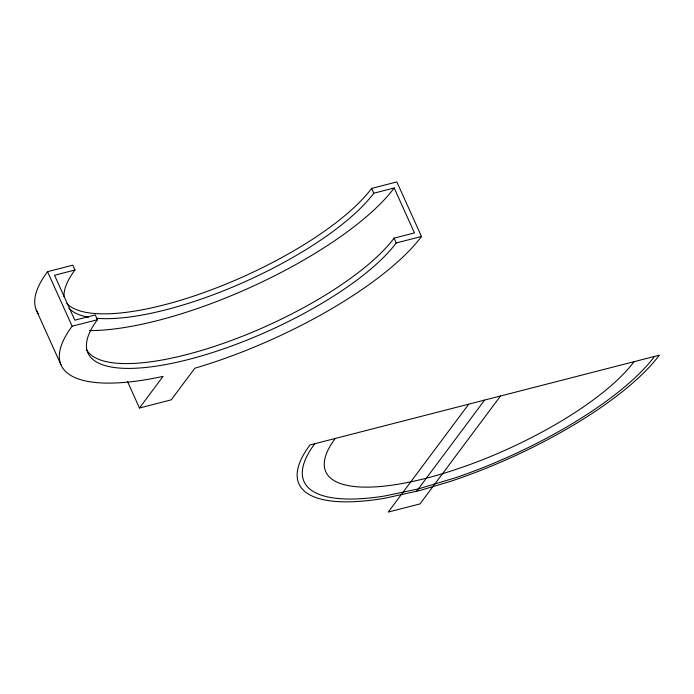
<?xml version="1.0" encoding="UTF-8"?>
<svg xmlns="http://www.w3.org/2000/svg" width="694" height="694" viewBox="0 0 694 694"><rect width="100%" height="100%" fill="white"/><g stroke="black" fill="none" stroke-linecap="round" stroke-linejoin="round"><path stroke-width="1.04" d="M38.448 314A203.724 63.293 -24.3 0 1 47.522 271.684L72.801 265.186L74.978 270.001L73.755 271.632A174.272 54.141 -24.3 0 0 63.978 296.477M74.978 270.001L54.531 275.249L74.822 320.177L95.26 314.92L97.429 319.734L96.214 321.374A174.272 54.141 -24.3 0 0 188.516 359.483A174.272 54.141 -24.3 0 0 394.981 244.6L396.205 242.969L421.484 236.472L396.855 181.923L371.576 188.421L370.353 190.052A174.272 54.141 -24.3 0 1 210.681 290.083A174.272 54.141 -24.3 0 1 66.754 303.504M127.601 381.7L139.477 408.003L163.081 376.365L160.782 376.877A203.724 63.293 -24.3 0 1 72.15 326.232L47.522 271.684M86.446 349.524A174.272 54.141 -24.3 0 0 226.444 342.272A174.272 54.141 -24.3 0 0 392.813 239.794L394.027 238.155L414.474 232.906L394.183 187.979L373.745 193.227L372.531 194.867A174.272 54.141 -24.3 0 1 97.091 318.338M394.183 187.979L392.795 189.835A198.12 61.549 -24.3 0 1 89.465 330.578M314.807 443.718L313.419 445.574A198.12 61.549 -24.3 0 0 384.485 496.036L418.361 488.897L455.125 477.888A198.12 61.549 -24.3 0 0 653.071 358.304L654.459 356.447M335.245 438.469L334.031 440.1A174.272 54.141 -24.3 0 0 391.008 485.306C416.4 481.74 441.184 474.722 465.327 466.212A174.272 54.141 -24.3 0 0 632.798 363.335L634.021 361.695M468.754 404.16L388.232 512.077L419.983 503.922L500.513 395.996M416.495 491.395L484.638 400.082M72.15 326.232L97.429 319.734M139.477 408.003L171.236 399.839L194.841 368.21L197.296 367.49A203.724 63.293 -24.3 0 0 421.484 236.472M371.576 188.421L373.745 193.227M394.027 238.155L396.205 242.969M36.296 310.131L60.925 364.68M88.468 317.227A174.272 54.141 -24.3 0 1 68.932 308.318M450.423 481.384L420.156 490.45L384.962 498.205A203.724 63.293 -24.3 0 1 309.966 444.958L659.3 355.198A203.724 63.293 -24.3 0 1 450.423 481.384"/></g></svg>
